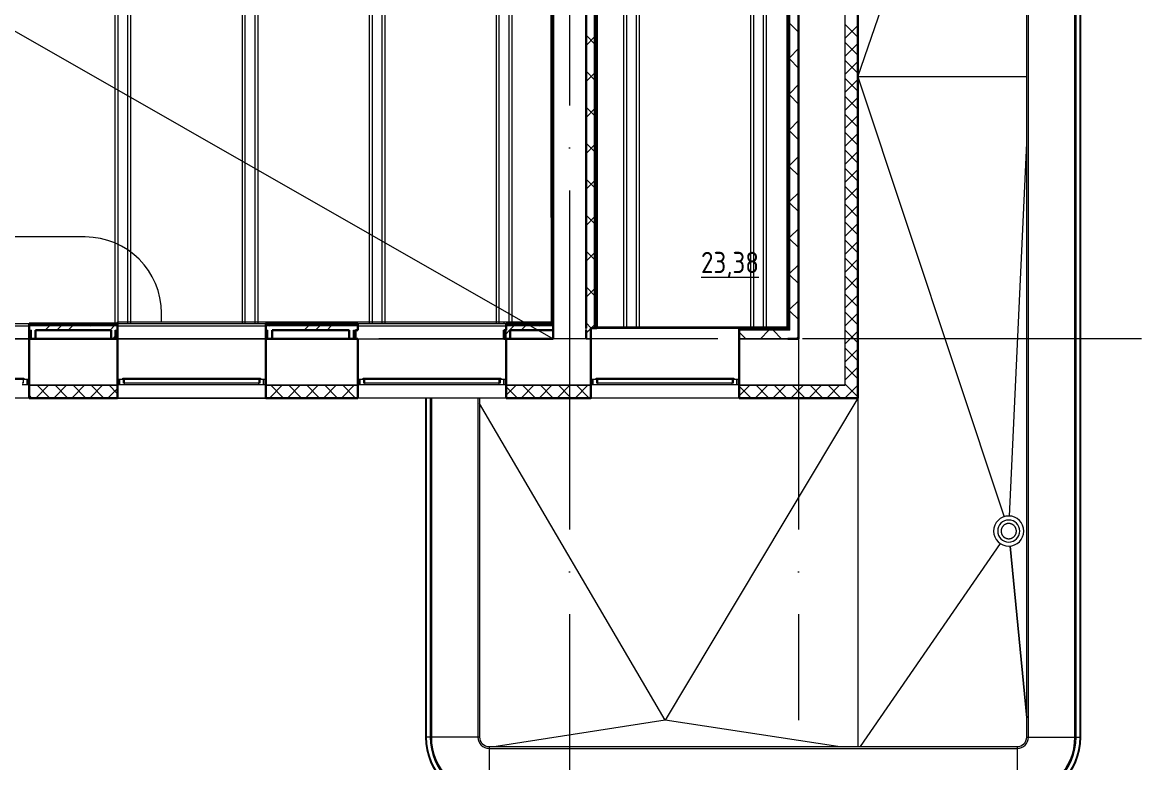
# Model space of a CAD drawing. Header units: millimetres. Extents: x -259793 to 503324, y -44556 to 93494.
# Drawn here: x 295589 to 308796, y 12836 to 21568 of the extents above; entities that cross this region are included whole.
import ezdxf

# ---------------------------------------------------------------- set-up
doc = ezdxf.new("R2010")
doc.units = ezdxf.units.MM
doc.linetypes.add('ADSK_Линия сетки', pattern=[25, 20, -2.5, 0, -2.5])
doc.linetypes.add('ADSK_Сверху', pattern=[450, 300, -150])
for name, color, linetype, lineweight in [('_ Окна', 7, 'Continuous', 9), ('Крыша', 7, 'Continuous', 9), ('Линии', 7, 'Continuous', 9), ('Марки помещений', 252, 'Continuous', 20), ('Оборудование', 8, 'Continuous', 18), ('Ограждение', 252, 'Continuous', 9), ('Окна', 252, 'Continuous', 9), ('Оси', 252, 'Continuous', 9), ('Перекрытие', 252, 'Continuous', 18), ('Стены внутренние', 7, 'Continuous', 18), ('Стены наружные', 7, 'Continuous', 18), ('Стены штриховка', 7, 'Continuous', 9)]:
    doc.layers.add(name, color=color, linetype=linetype, lineweight=lineweight)
doc.styles.add('GOST Common_2', font='', dxfattribs={"width": 0.9, "height": 250})
doc.styles.get('GOST Common_2').set_extended_font_data('GOST type B')

# ---------------------------------------------------------------- blocks, each defined once
blk = doc.blocks.new('Перекрытия 1 - Перекрытия 1-1698725-3 этаж копия 1')
at = {"layer": 'Перекрытие', "ltscale": 100}
for p, q in [((19199, 26580), (19199, 15540)), ((19234, 26580), (19234, 15540)), ((19349, 26580), (19349, 15540)), ((19384, 26580), (19384, 15540)), ((20699, 26580), (20699, 15540)), ((20734, 26580), (20734, 15540)), ((20849, 26580), (20849, 15540)), ((20884, 26580), (20884, 15540)), ((22199, 26580), (22199, 15540)), ((22234, 26580), (22234, 15540)), ((22349, 26580), (22349, 15540)), ((22384, 26580), (22384, 15540)), ((23699, 26580), (23699, 15540)), ((23734, 15540), (23734, 26580)), ((23849, 26580), (23849, 15540)), ((23884, 26580), (23884, 15540)), ((25199, 26635), (25199, 15485)), ((25234, 26635), (25234, 15485)), ((25349, 26635), (25349, 15485)), ((25384, 26635), (25384, 15485)), ((26699, 21395), (26699, 15485)), ((26734, 21395), (26734, 15485)), ((26849, 21395), (26849, 15485)), ((26884, 21395), (26884, 15485))]:
    blk.add_line(p, q, dxfattribs=at)
blk = doc.blocks.new('3 этаж')
at = {"layer": '_ Окна', "color": 251, "lineweight": 18, "true_color": 0x636466}
for p, q in [((295600, 17314), (295588, 17314)), ((295600, 17355), (295600, 17314)), ((295646, 17355), (295608, 17355)), ((295646, 17297), (295646, 17355)), ((296774, 17355), (296736, 17355)), ((296736, 17355), (296736, 17297)), ((296782, 17314), (296782, 17355)), ((296794, 17314), (296782, 17314)), ((296795, 17297), (296800, 17314)), ((298372, 17314), (298376, 17297)), ((298390, 17314), (298378, 17314)), ((298390, 17355), (298390, 17314)), ((298436, 17355), (298398, 17355)), ((298436, 17297), (298436, 17355)), ((299609, 17355), (299571, 17355)), ((299571, 17355), (299571, 17297)), ((299617, 17314), (299617, 17355)), ((299629, 17314), (299617, 17314)), ((299630, 17297), (299635, 17314)), ((301207, 17314), (301211, 17297)), ((301225, 17314), (301213, 17314)), ((301225, 17355), (301225, 17314)), ((301271, 17355), (301233, 17355)), ((301271, 17297), (301271, 17355)), ((302359, 17355), (302321, 17355)), ((302321, 17355), (302321, 17297)), ((302367, 17314), (302367, 17355)), ((302379, 17314), (302367, 17314)), ((302380, 17297), (302385, 17314)), ((303957, 17314), (303961, 17297)), ((303975, 17314), (303963, 17314)), ((303975, 17355), (303975, 17314)), ((304021, 17355), (303983, 17355)), ((304021, 17297), (304021, 17355)), ((295586, 17297), (295646, 17297)), ((296736, 17297), (296795, 17297)), ((298376, 17297), (298436, 17297)), ((299571, 17297), (299630, 17297)), ((301211, 17297), (301271, 17297)), ((302321, 17297), (302380, 17297)), ((303961, 17297), (304021, 17297))]:
    blk.add_line(p, q, dxfattribs=at)
at = {"layer": '_ Окна', "color": 251, "true_color": 0x636466}
for p, q in [((295671, 17355), (295646, 17355)), ((295646, 17355), (295646, 17297)), ((296736, 17355), (296711, 17355)), ((296736, 17297), (296736, 17355)), ((298461, 17355), (298436, 17355)), ((298436, 17355), (298436, 17297)), ((299571, 17355), (299546, 17355)), ((299571, 17297), (299571, 17355)), ((301296, 17355), (301271, 17355)), ((301271, 17355), (301271, 17297)), ((302321, 17355), (302296, 17355)), ((302321, 17297), (302321, 17355)), ((304046, 17355), (304021, 17355)), ((304021, 17355), (304021, 17297)), ((295646, 17297), (295671, 17297)), ((296711, 17297), (296736, 17297)), ((298436, 17297), (298461, 17297)), ((299546, 17297), (299571, 17297)), ((301271, 17297), (301296, 17297)), ((302296, 17297), (302321, 17297)), ((304021, 17297), (304046, 17297))]:
    blk.add_line(p, q, dxfattribs=at)
at = {"layer": 'Крыша', "color": 251, "true_color": 0x636466}
for p, q in [((305448, 20927), (307171, 25920)), ((305448, 20927), (305448, 20927)), ((307440, 20927), (305448, 20927)), ((305448, 20927), (307172, 15734)), ((307236, 15743), (307440, 20143)), ((307440, 20143), (307440, 20143)), ((303173, 13335), (300984, 17073)), ((305448, 17135), (303173, 13335)), ((305446, 17135), (305448, 17135)), ((305448, 17135), (305448, 17135)), ((305448, 17135), (305448, 13025)), ((307128, 15422), (305473, 13025)), ((307245, 15391), (307440, 13365)), ((307440, 13365), (307245, 15391)), ((303173, 13335), (301181, 13025)), ((305210, 13025), (303173, 13335))]:
    blk.add_line(p, q, dxfattribs=at)
at = {"layer": 'Линии', "color": 251, "linetype": 'ADSK_Сверху', "ltscale": 200, "true_color": 0x636466}
blk.add_line((282206, 29062), (301851, 17837), dxfattribs=at)
at = {"layer": 'Оборудование', "color": 251, "true_color": 0x636466}
for p, q in [((307141, 15590), (307140, 15586)), ((307140, 15586), (307140, 15583)), ((307142, 15593), (307141, 15590)), ((307143, 15597), (307142, 15593)), ((307145, 15600), (307143, 15597)), ((307146, 15603), (307145, 15600)), ((307148, 15607), (307146, 15603)), ((307149, 15610), (307148, 15607)), ((307151, 15613), (307149, 15610)), ((307153, 15616), (307151, 15613)), ((307155, 15619), (307153, 15616)), ((307157, 15622), (307155, 15619)), ((307159, 15625), (307157, 15622)), ((307162, 15627), (307159, 15625)), ((307164, 15630), (307162, 15627)), ((307167, 15632), (307164, 15630)), ((307170, 15635), (307167, 15632)), ((307172, 15637), (307170, 15635)), ((307175, 15639), (307172, 15637)), ((307178, 15641), (307175, 15639)), ((307181, 15643), (307178, 15641)), ((307184, 15645), (307181, 15643)), ((307188, 15647), (307184, 15645)), ((307191, 15648), (307188, 15647)), ((307194, 15650), (307191, 15648)), ((307197, 15651), (307194, 15650)), ((307201, 15652), (307197, 15651)), ((307204, 15653), (307201, 15652)), ((307208, 15654), (307204, 15653)), ((307211, 15655), (307208, 15654)), ((307215, 15655), (307211, 15655)), ((307218, 15656), (307215, 15655)), ((307222, 15656), (307218, 15656)), ((307226, 15656), (307222, 15656)), ((307229, 15656), (307226, 15656)), ((307233, 15656), (307229, 15656)), ((307236, 15656), (307233, 15656)), ((307240, 15656), (307236, 15656)), ((307243, 15655), (307240, 15656)), ((307247, 15654), (307243, 15655)), ((307250, 15654), (307247, 15654)), ((307254, 15653), (307250, 15654)), ((307257, 15652), (307254, 15653)), ((307261, 15650), (307257, 15652)), ((307264, 15649), (307261, 15650)), ((307267, 15647), (307264, 15649)), ((307270, 15646), (307267, 15647)), ((307274, 15644), (307270, 15646)), ((307277, 15642), (307274, 15644)), ((307280, 15640), (307277, 15642)), ((307283, 15638), (307280, 15640)), ((307285, 15636), (307283, 15638)), ((307288, 15633), (307285, 15636)), ((307291, 15631), (307288, 15633)), ((307293, 15628), (307291, 15631)), ((307296, 15626), (307293, 15628)), ((307298, 15623), (307296, 15626)), ((307300, 15620), (307298, 15623)), ((307302, 15617), (307300, 15620)), ((307304, 15614), (307302, 15617)), ((307306, 15611), (307304, 15614)), ((307308, 15608), (307306, 15611)), ((307309, 15605), (307308, 15608)), ((307311, 15602), (307309, 15605)), ((307312, 15598), (307311, 15602)), ((307313, 15595), (307312, 15598)), ((307315, 15591), (307313, 15595)), ((307315, 15588), (307315, 15591)), ((307316, 15584), (307315, 15588)), ((307317, 15581), (307316, 15584)), ((307139, 15576), (307138, 15572)), ((307138, 15572), (307138, 15568)), ((307138, 15568), (307138, 15567)), ((307138, 15567), (307138, 15563)), ((307138, 15563), (307139, 15559)), ((307140, 15583), (307139, 15579)), ((307139, 15579), (307139, 15576)), ((307139, 15559), (307139, 15556)), ((307139, 15556), (307139, 15552)), ((307139, 15552), (307140, 15549)), ((307140, 15549), (307141, 15545)), ((307141, 15545), (307142, 15542)), ((307142, 15542), (307143, 15538)), ((307143, 15538), (307144, 15535)), ((307144, 15535), (307145, 15532)), ((307145, 15532), (307147, 15528)), ((307147, 15528), (307148, 15525)), ((307148, 15525), (307150, 15522)), ((307150, 15522), (307152, 15519)), ((307152, 15519), (307154, 15516)), ((307154, 15516), (307156, 15513)), ((307156, 15513), (307158, 15510)), ((307158, 15510), (307161, 15507)), ((307161, 15507), (307163, 15505)), ((307163, 15505), (307166, 15502)), ((307166, 15502), (307168, 15500)), ((307168, 15500), (307171, 15497)), ((307171, 15497), (307174, 15495)), ((307174, 15495), (307177, 15493)), ((307177, 15493), (307180, 15491)), ((307180, 15491), (307183, 15489)), ((307183, 15489), (307186, 15487)), ((307186, 15487), (307189, 15486)), ((307189, 15486), (307192, 15484)), ((307192, 15484), (307196, 15483)), ((307196, 15483), (307199, 15482)), ((307199, 15482), (307202, 15480)), ((307202, 15480), (307206, 15479)), ((307206, 15479), (307209, 15479)), ((307209, 15479), (307213, 15478)), ((307213, 15478), (307216, 15477)), ((307216, 15477), (307220, 15477)), ((307220, 15477), (307224, 15477)), ((307224, 15477), (307227, 15477)), ((307227, 15477), (307231, 15477)), ((307231, 15477), (307234, 15477)), ((307234, 15477), (307238, 15477)), ((307238, 15477), (307241, 15478)), ((307241, 15478), (307245, 15478)), ((307245, 15478), (307249, 15479)), ((307249, 15479), (307252, 15480)), ((307252, 15480), (307255, 15481)), ((307255, 15481), (307259, 15482)), ((307259, 15482), (307262, 15483)), ((307262, 15483), (307266, 15485)), ((307266, 15485), (307269, 15486)), ((307269, 15486), (307272, 15488)), ((307272, 15488), (307275, 15490)), ((307275, 15490), (307278, 15492)), ((307278, 15492), (307281, 15494)), ((307281, 15494), (307284, 15496)), ((307284, 15496), (307287, 15498)), ((307287, 15498), (307289, 15501)), ((307289, 15501), (307292, 15503)), ((307292, 15503), (307294, 15506)), ((307294, 15506), (307297, 15509)), ((307297, 15509), (307299, 15511)), ((307299, 15511), (307301, 15514)), ((307301, 15514), (307303, 15517)), ((307303, 15517), (307305, 15520)), ((307305, 15520), (307307, 15523)), ((307307, 15523), (307309, 15527)), ((307309, 15527), (307310, 15530)), ((307310, 15530), (307312, 15533)), ((307312, 15533), (307313, 15536)), ((307313, 15536), (307314, 15540)), ((307314, 15540), (307315, 15543)), ((307315, 15543), (307316, 15547)), ((307316, 15547), (307317, 15550)), ((307317, 15577), (307317, 15581)), ((307318, 15574), (307317, 15577)), ((307317, 15554), (307318, 15557)), ((307317, 15550), (307317, 15554)), ((307318, 15570), (307318, 15574)), ((307318, 15567), (307318, 15570)), ((307318, 15565), (307318, 15567)), ((307318, 15561), (307318, 15565)), ((307318, 15557), (307318, 15561))]:
    blk.add_line(p, q, dxfattribs=at)
for radius, start, end in [(178, 0, 180), (130, 0, 180), (178, 180, 0), (130, 180, 0)]:
    blk.add_arc((307228, 15567), radius, start, end, dxfattribs=at)
at = {"layer": 'Ограждение', "color": 251, "true_color": 0x636466}
for p, q in [((307440, 13137), (307440, 27939)), ((307461, 13137), (307461, 27939)), ((308009, 13137), (308009, 27939)), ((308023, 13137), (308023, 27939)), ((308070, 13137), (308070, 27939)), ((308077, 13137), (308077, 27939)), ((301826, 27827), (301826, 19267)), ((302376, 17972), (302376, 25057)), ((304611, 23862), (304611, 17972)), ((301836, 19267), (301826, 19267)), ((296711, 18017), (296711, 18037)), ((296711, 18037), (301836, 18037)), ((296711, 18017), (296711, 18037)), ((296711, 18037), (298461, 18037)), ((298461, 18037), (298461, 18017)), ((299521, 18017), (299521, 18037)), ((299521, 18037), (301271, 18037)), ((301271, 18037), (301271, 18017)), ((302366, 17962), (302376, 17972)), ((302376, 17972), (302366, 17962)), ((302366, 17962), (304046, 17962)), ((304611, 17972), (302376, 17972)), ((304621, 17962), (304611, 17972)), ((304611, 17972), (304621, 17962)), ((300347, 17135), (300347, 13137)), ((300354, 17135), (300354, 13137)), ((300401, 17135), (300401, 13137)), ((300415, 17135), (300415, 13137)), ((300963, 17135), (300963, 13137)), ((300984, 17135), (300984, 13137)), ((300354, 13137), (300347, 13137)), ((300401, 13137), (300354, 13137)), ((300415, 13137), (300401, 13137)), ((300963, 13137), (300415, 13137)), ((300984, 13137), (300963, 13137)), ((307440, 13137), (307461, 13137)), ((307461, 13137), (308009, 13137)), ((308009, 13137), (308023, 13137)), ((308023, 13137), (308070, 13137)), ((308070, 13137), (308077, 13137)), ((301096, 13025), (307328, 13025)), ((301096, 13025), (301096, 13004)), ((301096, 13004), (307328, 13004)), ((301096, 13004), (301096, 12456)), ((307328, 13025), (307328, 13004)), ((307328, 13004), (307328, 12456))]:
    blk.add_line(p, q, dxfattribs=at)
at = {"layer": 'Ограждение', "color": 251, "linetype": 'Continuous', "true_color": 0x636466}
for p, q in [((302366, 21076), (302376, 21076)), ((304611, 21076), (304621, 21076)), ((302366, 20476), (302376, 20476)), ((304611, 20476), (304621, 20476)), ((302366, 19876), (302376, 19876)), ((304611, 19876), (304621, 19876)), ((302366, 19276), (302376, 19276)), ((304611, 19276), (304621, 19276)), ((302366, 18676), (302376, 18676)), ((304611, 18676), (304621, 18676)), ((302366, 18076), (302376, 18076)), ((302682, 17962), (302682, 17972)), ((303282, 17962), (303282, 17972)), ((303882, 17962), (303882, 17972)), ((304482, 17962), (304482, 17972)), ((304611, 18076), (304621, 18076))]:
    blk.add_line(p, q, dxfattribs=at)
at = {"layer": 'Ограждение', "color": 251, "true_color": 0x636466}
for centre, radius, start, end in [((301096, 13137), 749, 180, 270), ((301096, 13137), 742, 180, 270), ((301096, 13137), 695, 180, 270), ((301096, 13137), 681, 180, 270), ((301096, 13137), 133, 180, 270), ((301096, 13137), 112, 180, 270), ((307328, 13137), 133, 270, 0), ((307328, 13137), 681, 270, 0), ((307328, 13137), 695, 270, 0), ((307328, 13137), 742, 270, 0), ((307328, 13137), 749, 270, 0), ((307328, 13137), 112, 270, 0)]:
    blk.add_arc(centre, radius, start, end, dxfattribs=at)
at = {"layer": 'Окна', "color": 251, "true_color": 0x636466}
for p, q in [((293984, 17372), (295608, 17372)), ((295608, 17355), (293984, 17355)), ((295608, 17372), (295608, 17355)), ((296774, 17372), (298398, 17372)), ((296774, 17355), (296774, 17372)), ((298398, 17355), (296774, 17355)), ((296794, 17314), (296794, 17355)), ((298378, 17314), (296794, 17314)), ((298378, 17355), (298378, 17314)), ((298398, 17372), (298398, 17355)), ((299609, 17372), (301233, 17372)), ((299609, 17355), (299609, 17372)), ((301233, 17355), (299609, 17355)), ((299629, 17314), (299629, 17355)), ((301213, 17314), (299629, 17314)), ((301213, 17355), (301213, 17314)), ((301233, 17372), (301233, 17355)), ((302359, 17372), (303983, 17372)), ((302359, 17355), (302359, 17372)), ((303983, 17355), (302359, 17355)), ((302379, 17314), (302379, 17355)), ((303963, 17314), (302379, 17314)), ((303963, 17355), (303963, 17314)), ((303983, 17372), (303983, 17355)), ((296795, 17297), (298376, 17297)), ((299630, 17297), (301211, 17297)), ((302380, 17297), (303961, 17297))]:
    blk.add_line(p, q, dxfattribs=at)
at = {"layer": 'Оси', "color": 251, "linetype": 'ADSK_Линия сетки', "ltscale": 200, "true_color": 0x636466}
for p, q in [((302046, 34587), (302046, 11871)), ((304746, 34587), (304746, 13337)), ((308796, 17837), (237074, 17837))]:
    blk.add_line(p, q, dxfattribs=at)
at = {"layer": 'Перекрытие', "color": 251, "true_color": 0x636466}
for p, q in [((296331, 19037), (282221, 19037)), ((297231, 18037), (297231, 18137))]:
    blk.add_line(p, q, dxfattribs=at)
blk.add_arc((296331, 18137), 900, 0, 90, dxfattribs=at)
at = {"layer": 'Стены внутренние', "color": 251, "lineweight": 30, "true_color": 0x636466}
for p, q in [((305448, 17135), (305448, 29939)), ((295671, 17837), (295671, 17287)), ((295746, 17837), (296636, 17837)), ((296711, 17837), (296711, 17287)), ((298461, 17837), (298461, 17287)), ((298536, 17837), (299446, 17837)), ((299521, 17837), (299546, 17837)), ((299546, 17837), (299546, 17287)), ((301296, 17837), (301296, 17287)), ((301346, 17837), (301851, 17837)), ((301851, 17837), (301851, 17937)), ((302296, 17837), (302296, 17287)), ((304046, 17837), (304046, 17287)), ((304746, 17837), (304621, 17837)), ((304746, 17837), (304746, 17837)), ((295671, 17287), (295671, 17135)), ((296711, 17287), (296711, 17135)), ((298461, 17287), (298461, 17135)), ((299546, 17287), (299546, 17135)), ((301296, 17287), (301296, 17135)), ((302296, 17287), (302296, 17135)), ((304046, 17287), (304046, 17135)), ((295671, 17135), (296711, 17135)), ((298461, 17135), (299546, 17135)), ((301296, 17135), (302296, 17135)), ((305448, 17135), (304046, 17135))]:
    blk.add_line(p, q, dxfattribs=at)
at = {"layer": 'Стены внутренние', "color": 251, "true_color": 0x636466}
for p, q in [((305296, 17287), (305296, 29787)), ((293921, 17837), (295671, 17837)), ((296711, 17837), (298461, 17837)), ((299546, 17837), (301271, 17837)), ((302296, 17837), (302241, 17837)), ((304621, 17837), (304046, 17837)), ((295671, 17287), (296711, 17287)), ((296711, 17287), (295671, 17287)), ((298461, 17287), (299546, 17287)), ((299546, 17287), (298461, 17287)), ((301296, 17287), (302296, 17287)), ((302296, 17287), (301296, 17287)), ((304046, 17287), (305296, 17287)), ((304746, 17287), (304046, 17287)), ((295671, 17135), (293921, 17135)), ((298461, 17135), (296711, 17135)), ((301296, 17135), (299546, 17135)), ((304046, 17135), (302296, 17135))]:
    blk.add_line(p, q, dxfattribs=at)
at = {"layer": 'Стены внутренние', "color": 251, "linetype": 'Continuous', "lineweight": 9, "true_color": 0x636466}
for p, q in [((305446, 21393), (305296, 21543)), ((305296, 21381), (305446, 21531)), ((305446, 21181), (305296, 21331)), ((305296, 21169), (305446, 21319)), ((305446, 21374), (305448, 21374)), ((305446, 20969), (305296, 21119)), ((305296, 20956), (305446, 21106)), ((305446, 20757), (305296, 20907)), ((305296, 20744), (305446, 20894)), ((305448, 20947), (305446, 20943)), ((305446, 20764), (305448, 20764)), ((305446, 20545), (305296, 20695)), ((305296, 20532), (305446, 20682)), ((305446, 20333), (305296, 20483)), ((305296, 20320), (305446, 20470)), ((305446, 20561), (305448, 20561)), ((305446, 20121), (305296, 20271)), ((305296, 20108), (305446, 20258)), ((305448, 20337), (305446, 20334)), ((305446, 20256), (305448, 20256)), ((305446, 19909), (305296, 20059)), ((305296, 19896), (305446, 20046)), ((305446, 19696), (305296, 19846)), ((305296, 19684), (305446, 19834)), ((305448, 19783), (305446, 19786)), ((305446, 19484), (305296, 19634)), ((305296, 19472), (305446, 19622)), ((305446, 19647), (305448, 19647)), ((305446, 19272), (305296, 19422)), ((305448, 19524), (305446, 19521)), ((305446, 19443), (305448, 19443)), ((305296, 19259), (305446, 19409)), ((305446, 19060), (305296, 19210)), ((305296, 19047), (305446, 19197)), ((305446, 19139), (305448, 19139)), ((305446, 18848), (305296, 18998)), ((305296, 18835), (305446, 18985)), ((305446, 18636), (305296, 18786)), ((305296, 18623), (305446, 18773)), ((305446, 18424), (305296, 18574)), ((305296, 18411), (305446, 18561)), ((305446, 18529), (305448, 18529)), ((305446, 18211), (305296, 18361)), ((305296, 18199), (305446, 18349)), ((305446, 18326), (305448, 18326)), ((305446, 17999), (305296, 18149)), ((305296, 17987), (305446, 18137)), ((305446, 18021), (305448, 18021)), ((305446, 17787), (305296, 17937)), ((305296, 17775), (305446, 17925)), ((305446, 17575), (305296, 17725)), ((305296, 17562), (305446, 17712)), ((305446, 17363), (305296, 17513)), ((305296, 17350), (305446, 17500)), ((305448, 17548), (305446, 17551)), ((305446, 17151), (305296, 17301)), ((305446, 17411), (305448, 17411)), ((295671, 17271), (295686, 17287)), ((295671, 17208), (295673, 17208)), ((295748, 17137), (295898, 17287)), ((295914, 17137), (295764, 17287)), ((295960, 17137), (296110, 17287)), ((296126, 17137), (295976, 17287)), ((296173, 17137), (296323, 17287)), ((296338, 17137), (296188, 17287)), ((296385, 17137), (296535, 17287)), ((296550, 17137), (296400, 17287)), ((296597, 17137), (296711, 17251)), ((296709, 17190), (296613, 17287)), ((298506, 17137), (298656, 17287)), ((298672, 17137), (298522, 17287)), ((298718, 17137), (298868, 17287)), ((298884, 17137), (298734, 17287)), ((298930, 17137), (299080, 17287)), ((299096, 17137), (298946, 17287)), ((299142, 17137), (299292, 17287)), ((299308, 17137), (299158, 17287)), ((299355, 17137), (299505, 17287)), ((299520, 17137), (299370, 17287)), ((301430, 17137), (301296, 17270)), ((301298, 17171), (301414, 17287)), ((301476, 17137), (301626, 17287)), ((301642, 17137), (301492, 17287)), ((301688, 17137), (301838, 17287)), ((301854, 17137), (301704, 17287)), ((301900, 17137), (302050, 17287)), ((302066, 17137), (301916, 17287)), ((302112, 17137), (302262, 17287)), ((302278, 17137), (302128, 17287)), ((304187, 17137), (304046, 17278)), ((304048, 17163), (304171, 17287)), ((304234, 17137), (304384, 17287)), ((304399, 17137), (304249, 17287)), ((304446, 17137), (304596, 17287)), ((304611, 17137), (304461, 17287)), ((304658, 17137), (304808, 17287)), ((304824, 17137), (304674, 17287)), ((304870, 17137), (305020, 17287)), ((305036, 17137), (304886, 17287)), ((305082, 17137), (305232, 17287)), ((305248, 17137), (305098, 17287)), ((305296, 17138), (305446, 17288)), ((305448, 17289), (305446, 17285)), ((305446, 17208), (305448, 17208)), ((295702, 17137), (295673, 17166)), ((299468, 17135), (299467, 17137)), ((304539, 17137), (304537, 17135)), ((304748, 17135), (304747, 17137)), ((305294, 17137), (305296, 17138))]:
    blk.add_line(p, q, dxfattribs=at)
at = {"layer": 'Стены наружные', "color": 251, "lineweight": 30, "true_color": 0x636466}
for p, q in [((301836, 29057), (301836, 18017)), ((301851, 17937), (301851, 29062)), ((302241, 17962), (302241, 24302)), ((302366, 17962), (302366, 24302)), ((304746, 24117), (304746, 17837)), ((304621, 17962), (304621, 23872)), ((295671, 18017), (296711, 18017)), ((295671, 17837), (295671, 18017)), ((296711, 18017), (296711, 17837)), ((298461, 18017), (299546, 18017)), ((298461, 17837), (298461, 18017)), ((299546, 17937), (299546, 18017)), ((301836, 18017), (301296, 18017)), ((301296, 17937), (301296, 18017)), ((302296, 17962), (302296, 17837)), ((302366, 17962), (302296, 17962)), ((304621, 17962), (304046, 17962)), ((304046, 17962), (304046, 17837)), ((295671, 17837), (295746, 17837)), ((295746, 17937), (296636, 17937)), ((295746, 17937), (295746, 17837)), ((296636, 17837), (296636, 17937)), ((296636, 17837), (296711, 17837)), ((298461, 17837), (298536, 17837)), ((298536, 17937), (299446, 17937)), ((298536, 17937), (298536, 17837)), ((299446, 17837), (299446, 17937)), ((299446, 17837), (299521, 17837)), ((299521, 17937), (299546, 17937)), ((299521, 17937), (299521, 17837)), ((301271, 17837), (301271, 17937)), ((301271, 17937), (301296, 17937)), ((301271, 17837), (301346, 17837)), ((301346, 17937), (301851, 17937)), ((301346, 17937), (301346, 17837)), ((302241, 17937), (302241, 17837)), ((304621, 17837), (304746, 17837))]:
    blk.add_line(p, q, dxfattribs=at)
at = {"layer": 'Стены наружные', "color": 251, "linetype": 'Continuous', "lineweight": 9, "true_color": 0x636466}
for p, q in [((304623, 21537), (304621, 21537)), ((304745, 21458), (304646, 21557)), ((304745, 21458), (304646, 21557)), ((302341, 21316), (302241, 21416)), ((302341, 21316), (302241, 21416)), ((302241, 21296), (302341, 21396)), ((302241, 21296), (302341, 21396)), ((302363, 21494), (302366, 21494)), ((304623, 21432), (304621, 21432)), ((302363, 21389), (302366, 21389)), ((302363, 21284), (302366, 21284)), ((304623, 21327), (304621, 21327)), ((302363, 21179), (302366, 21179)), ((304623, 21222), (304621, 21222)), ((304646, 21155), (304745, 21255)), ((304646, 21155), (304745, 21255)), ((304745, 21033), (304646, 21133)), ((304745, 21033), (304646, 21133)), ((302363, 21074), (302366, 21074)), ((304623, 21117), (304621, 21117)), ((304623, 21012), (304621, 21012)), ((302341, 20892), (302241, 20992)), ((302341, 20892), (302241, 20992)), ((302241, 20871), (302341, 20971)), ((302241, 20871), (302341, 20971)), ((302363, 20969), (302366, 20969)), ((304623, 20907), (304621, 20907)), ((302363, 20864), (302366, 20864)), ((302363, 20759), (302366, 20759)), ((304623, 20802), (304621, 20802)), ((304646, 20731), (304745, 20830)), ((304646, 20731), (304745, 20830)), ((302363, 20654), (302366, 20654)), ((304623, 20697), (304621, 20697)), ((304745, 20609), (304646, 20709)), ((304745, 20609), (304646, 20709)), ((302341, 20468), (302241, 20568)), ((302341, 20468), (302241, 20568)), ((302241, 20447), (302341, 20547)), ((302241, 20447), (302341, 20547)), ((302363, 20549), (302366, 20549)), ((304623, 20592), (304621, 20592)), ((304623, 20487), (304621, 20487)), ((302363, 20444), (302366, 20444)), ((302363, 20339), (302366, 20339)), ((304623, 20382), (304621, 20382)), ((304646, 20306), (304745, 20406)), ((304646, 20306), (304745, 20406)), ((302363, 20234), (302366, 20234)), ((304623, 20277), (304621, 20277)), ((304745, 20185), (304646, 20284)), ((304745, 20185), (304646, 20284)), ((302341, 20044), (302241, 20144)), ((302341, 20044), (302241, 20144)), ((302241, 20023), (302341, 20123)), ((302241, 20023), (302341, 20123)), ((302363, 20129), (302366, 20129)), ((304623, 20172), (304621, 20172)), ((302363, 20024), (302366, 20024)), ((304623, 20067), (304621, 20067)), ((304623, 19962), (304621, 19962)), ((304646, 19882), (304745, 19982)), ((304646, 19882), (304745, 19982)), ((302363, 19919), (302366, 19919)), ((302363, 19814), (302366, 19814)), ((304623, 19857), (304621, 19857)), ((304746, 19760), (304646, 19860)), ((304746, 19760), (304646, 19860)), ((302341, 19619), (302241, 19719)), ((302341, 19619), (302241, 19719)), ((302241, 19599), (302341, 19699)), ((302241, 19599), (302341, 19699)), ((302363, 19709), (302366, 19709)), ((304623, 19752), (304621, 19752)), ((302363, 19604), (302366, 19604)), ((304623, 19647), (304621, 19647)), ((304646, 19458), (304746, 19558)), ((304646, 19458), (304746, 19558)), ((302363, 19499), (302366, 19499)), ((304623, 19542), (304621, 19542)), ((304623, 19437), (304621, 19437)), ((304746, 19336), (304646, 19436)), ((304746, 19336), (304646, 19436)), ((302341, 19195), (302241, 19295)), ((302341, 19195), (302241, 19295)), ((302363, 19394), (302366, 19394)), ((302363, 19289), (302366, 19289)), ((304623, 19332), (304621, 19332)), ((302241, 19174), (302341, 19274)), ((302241, 19174), (302341, 19274)), ((302363, 19184), (302366, 19184)), ((304623, 19227), (304621, 19227)), ((302363, 19079), (302366, 19079)), ((304623, 19122), (304621, 19122)), ((304646, 19034), (304746, 19134)), ((304646, 19034), (304746, 19134)), ((302363, 18974), (302366, 18974)), ((304623, 19017), (304621, 19017)), ((304623, 18912), (304621, 18912)), ((304746, 18912), (304646, 19011)), ((304746, 18912), (304646, 19011)), ((302341, 18771), (302241, 18871)), ((302341, 18771), (302241, 18871)), ((302241, 18750), (302341, 18850)), ((302241, 18750), (302341, 18850)), ((302363, 18869), (302366, 18869)), ((302363, 18764), (302366, 18764)), ((304623, 18807), (304621, 18807)), ((302363, 18659), (302366, 18659)), ((304623, 18702), (304621, 18702)), ((304646, 18609), (304746, 18709)), ((304646, 18609), (304746, 18709)), ((302363, 18554), (302366, 18554)), ((304623, 18597), (304621, 18597)), ((304623, 18492), (304621, 18492)), ((304746, 18487), (304646, 18587)), ((304746, 18487), (304646, 18587)), ((302341, 18347), (302241, 18447)), ((302341, 18347), (302241, 18447)), ((302241, 18326), (302341, 18426)), ((302241, 18326), (302341, 18426)), ((302363, 18449), (302366, 18449)), ((304623, 18387), (304621, 18387)), ((302363, 18344), (302366, 18344)), ((302363, 18239), (302366, 18239)), ((304623, 18282), (304621, 18282)), ((304646, 18185), (304746, 18285)), ((304646, 18185), (304746, 18285)), ((302363, 18134), (302366, 18134)), ((304623, 18177), (304621, 18177)), ((304746, 18063), (304646, 18163)), ((304746, 18063), (304646, 18163)), ((295750, 17987), (295762, 17999)), ((295762, 17999), (295775, 18012)), ((295860, 17937), (295910, 17987)), ((295962, 17987), (295974, 17999)), ((295974, 17999), (295987, 18012)), ((295987, 18012), (295992, 18017)), ((295995, 17937), (296045, 17987)), ((296130, 17937), (296180, 17987)), ((296174, 17987), (296187, 17999)), ((296187, 17999), (296199, 18012)), ((296386, 17987), (296399, 17999)), ((296399, 17999), (296411, 18012)), ((296411, 18012), (296416, 18017)), ((296598, 17987), (296611, 17999)), ((296611, 17999), (296623, 18012)), ((296624, 17937), (296674, 17987)), ((298461, 17977), (298470, 17987)), ((298507, 17987), (298520, 17999)), ((298520, 17999), (298532, 18012)), ((298532, 18012), (298537, 18017)), ((298720, 17987), (298732, 17999)), ((298732, 17999), (298745, 18012)), ((298914, 17937), (298964, 17987)), ((298932, 17987), (298944, 17999)), ((298944, 17999), (298957, 18012)), ((298957, 18012), (298962, 18017)), ((299049, 17937), (299099, 17987)), ((299144, 17987), (299156, 17999)), ((299156, 17999), (299169, 18012)), ((299184, 17937), (299234, 17987)), ((299356, 17987), (299368, 17999)), ((299368, 17999), (299381, 18012)), ((299381, 18012), (299386, 18017)), ((301339, 17937), (301389, 17987)), ((301474, 17937), (301524, 17987)), ((301477, 17987), (301490, 17999)), ((301490, 17999), (301502, 18012)), ((301502, 18012), (301507, 18017)), ((301689, 17987), (301702, 17999)), ((301702, 17999), (301714, 18012)), ((302302, 17962), (302241, 18022)), ((302302, 17962), (302241, 18022)), ((302301, 17962), (302341, 18001)), ((302301, 17962), (302341, 18001)), ((302363, 18029), (302366, 18029)), ((304113, 17959), (304113, 17962)), ((304218, 17959), (304218, 17962)), ((304323, 17959), (304323, 17962)), ((304428, 17959), (304428, 17962)), ((304533, 17959), (304533, 17962)), ((304623, 18072), (304621, 18072)), ((304623, 17967), (304621, 17967)), ((295671, 17908), (295683, 17920)), ((295683, 17920), (295696, 17933)), ((296659, 17837), (296686, 17864)), ((296686, 17862), (296698, 17874)), ((296698, 17874), (296711, 17887)), ((299496, 17914), (299508, 17927)), ((299508, 17927), (299518, 17937)), ((301296, 17894), (301339, 17937)), ((302241, 17901), (302276, 17937)), ((302241, 17901), (302276, 17937)), ((302276, 17937), (302296, 17956)), ((302276, 17937), (302296, 17956)), ((304124, 17837), (304046, 17914)), ((304124, 17837), (304046, 17914)), ((304297, 17837), (304397, 17937)), ((304297, 17837), (304397, 17937)), ((304548, 17837), (304448, 17937)), ((304548, 17837), (304448, 17937)), ((304721, 17837), (304746, 17861)), ((304721, 17837), (304746, 17861))]:
    blk.add_line(p, q, dxfattribs=at)
at = {"layer": 'Стены наружные', "color": 251, "true_color": 0x636466}
for p, q in [((293921, 18017), (295671, 18017)), ((293921, 17987), (295671, 17987)), ((296711, 18017), (298461, 18017)), ((296711, 17987), (298461, 17987)), ((299546, 18017), (301296, 18017)), ((299546, 17987), (301296, 17987)), ((296191, 17135), (296191, 17130)), ((299003, 17130), (296191, 17130)), ((296206, 17130), (296206, 17135)), ((296711, 17135), (296711, 17130)), ((298461, 17130), (298461, 17135)), ((299003, 17130), (299003, 17135)), ((301771, 17134), (302296, 17134)), ((301771, 17129), (301771, 17134)), ((302296, 17129), (301771, 17129)), ((302296, 17134), (302296, 17129))]:
    blk.add_line(p, q, dxfattribs=at)
at = {"layer": 'Стены штриховка', "color": 251, "true_color": 0x636466}
for p, q in [((305446, 17135), (305446, 29939)), ((302341, 17962), (302341, 24302)), ((302353, 17962), (302353, 24302)), ((304633, 17949), (304633, 23884)), ((304646, 17937), (304646, 23897)), ((295671, 18012), (296711, 18012)), ((296711, 18012), (295671, 18012)), ((296711, 17999), (295671, 17999)), ((296711, 17987), (295671, 17987)), ((298461, 18012), (299546, 18012)), ((299546, 18012), (298461, 18012)), ((299546, 17999), (298461, 17999)), ((299546, 17987), (298461, 17987)), ((301296, 18012), (301851, 18012)), ((301851, 18012), (301296, 18012)), ((301851, 17999), (301296, 17999)), ((301851, 17987), (301296, 17987)), ((301836, 18017), (301851, 18017)), ((302241, 17937), (302241, 17962)), ((295671, 17937), (295696, 17937)), ((295683, 17837), (295683, 17937)), ((295696, 17837), (295696, 17937)), ((296686, 17837), (296686, 17937)), ((296686, 17937), (296711, 17937)), ((296698, 17837), (296698, 17937)), ((298461, 17937), (298486, 17937)), ((298473, 17837), (298473, 17937)), ((298486, 17837), (298486, 17937)), ((299496, 17837), (299496, 17937)), ((299496, 17937), (299521, 17937)), ((299508, 17837), (299508, 17937)), ((301283, 17837), (301283, 17937)), ((301296, 17837), (301296, 17937)), ((302241, 17837), (302296, 17837)), ((304633, 17949), (304046, 17949)), ((304646, 17937), (304046, 17937)), ((304046, 17837), (304621, 17837)), ((295673, 17211), (295671, 17211)), ((295673, 17137), (295673, 17211)), ((296709, 17211), (296709, 17137)), ((296711, 17211), (296709, 17211)), ((298463, 17211), (298461, 17211)), ((298463, 17137), (298463, 17211)), ((299544, 17211), (299544, 17137)), ((299546, 17211), (299544, 17211)), ((301298, 17211), (301296, 17211)), ((301298, 17137), (301298, 17211)), ((302294, 17211), (302294, 17137)), ((302296, 17211), (302294, 17211)), ((304048, 17211), (304046, 17211)), ((304048, 17137), (304048, 17211)), ((305296, 17287), (304746, 17287)), ((296709, 17137), (295673, 17137)), ((299544, 17137), (298463, 17137)), ((302294, 17137), (301298, 17137)), ((305448, 17137), (304048, 17137))]:
    blk.add_line(p, q, dxfattribs=at)
at = {"layer": 'Перекрытие', "color": 251, "true_color": 0x636466}
blk.add_blockref('Перекрытия 1 - Перекрытия 1-1698725-3 этаж копия 1', (277482, 2476), dxfattribs=at)
at = {"layer": 'Марки помещений', "color": 251, "true_color": 0x636466, "style": 'GOST Common_2', "width": 0.9}
blk.add_text('%%U23,38', height=250, dxfattribs=at).set_placement((303597, 18611))

msp = doc.modelspace()

# ---------------------------------------------------------------- block references
msp.add_blockref('3 этаж', (0, 0))

doc.saveas('drawing.dxf')
